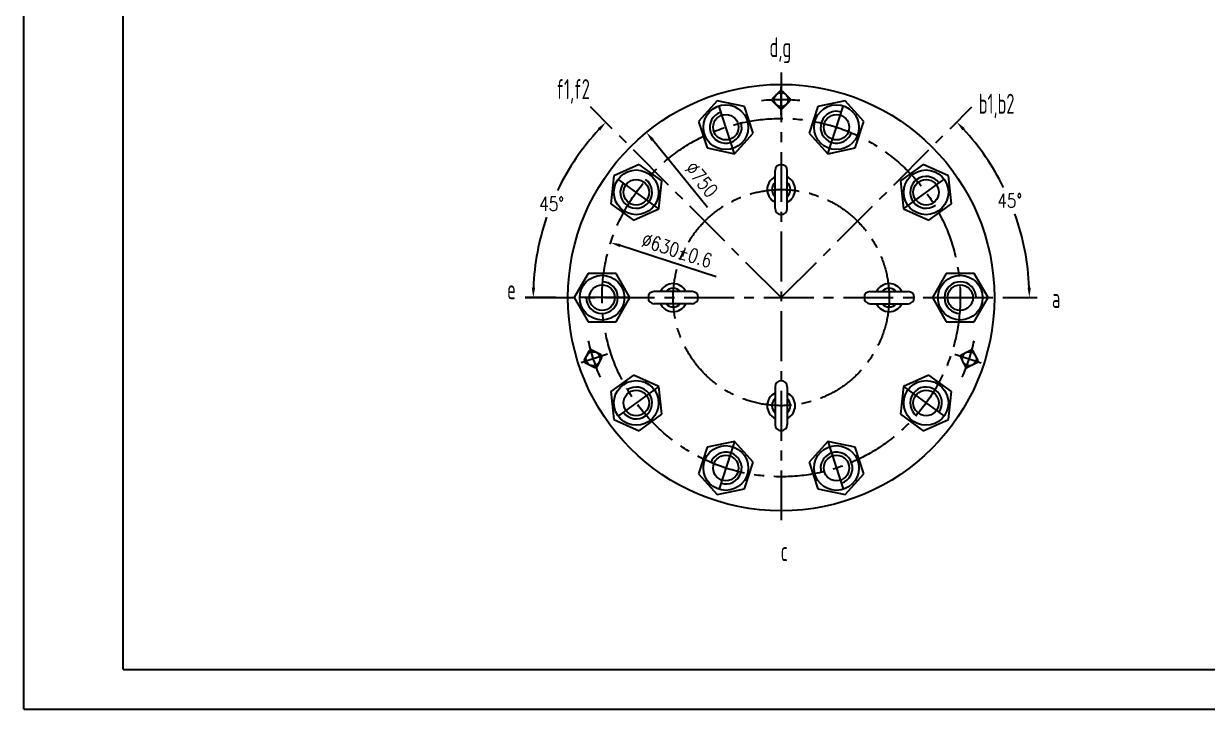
# Model space of a CAD drawing. Header units: millimetres. Extents: x -175 to 3983, y -70 to 5817.
# Drawn here: x -175 to 1907, y -70 to 1135 of the extents above; entities that cross this region are included whole.
import ezdxf

# ---------------------------------------------------------------- set-up
doc = ezdxf.new("R2010")
doc.units = ezdxf.units.MM
doc.header["$LTSCALE"] = 70
doc.linetypes.add('CENTER', pattern=[2, 1.25, -0.25, 0.25, -0.25])
for name, color, linetype in [('1轮廓实线层', 7, 'Continuous'), ('2细线层', 4, 'Continuous'), ('3中心线层', 1, 'CENTER'), ('6文字层', 3, 'Continuous'), ('7标注层', 4, 'Continuous'), ('图框层', 7, 'Continuous')]:
    doc.layers.add(name, color=color, linetype=linetype)
doc.styles.add('PC_TEXTSTYLE', font='isocp.shx', dxfattribs={"width": 0.8, "bigfont": 'hzfs.shx'})
doc.styles.add('TH_GBDIM', font='romans.shx', dxfattribs={"width": 0.8, "bigfont": 'gbcbig.shx'})
doc.dimstyles.new('TH_GBDIM', dxfattribs={"dimscale": 7, "dimtxt": 3.5, "dimasz": 2.5, "dimexe": 2, "dimexo": 0, "dimgap": 1.5, "dimtad": 1, "dimdec": 1, "dimzin": 0, "dimdsep": 46, "dimtxsty": 'TH_GBDIM', "dimcen": 2.5, "dimclrd": 130, "dimclre": 130, "dimclrt": 3, "dimadec": 0, "dimazin": 0, "dimtfac": 0.714286, "dimtdec": 1, "dimtmove": 0, "dimatfit": 3, "dimfxl": 0, "dimtzin": 0, "dimlwd": -1, "dimlwe": -1, "dimarcsym": 0})

# ---------------------------------------------------------------- blocks, each defined once
blk = doc.blocks.new('*D23')
at = {"layer": '7标注层', "color": 130}
blk.add_line((1027.9, 812.5), (931.4, 930.9), dxfattribs=at)
blk.add_solid([(933.7, 932.7), (929.1, 929), (920.3, 944.4)], dxfattribs=at)
at = {"layer": 'Defpoints', "color": 0}
for p in [(920.3, 944.4), (1394.3, 363.2)]:
    blk.add_point(p, dxfattribs=at)
at = {"layer": '7标注层', "color": 3, "insert": (1017.4, 861.4), "char_height": 24.5, "attachment_point": 5, "rotation": 309.1976, "style": 'TH_GBDIM'}
blk.add_mtext('∅750{}{}', dxfattribs=at)
blk = doc.blocks.new('*D24')
at = {"layer": '7标注层', "color": 130}
blk.add_line((1043.2, 690.6), (874.2, 745.2), dxfattribs=at)
blk.add_solid([(875.1, 748), (873.3, 742.4), (857.6, 750.6)], dxfattribs=at)
at = {"layer": 'Defpoints', "color": 0}
for p in [(857.6, 750.6), (1457.1, 557)]:
    blk.add_point(p, dxfattribs=at)
at = {"layer": '7标注层', "color": 3, "insert": (974, 736.9), "char_height": 24.5, "attachment_point": 5, "rotation": 342.1098, "style": 'TH_GBDIM'}
blk.add_mtext('∅630%%P0.6{}{}', dxfattribs=at)
blk = doc.blocks.new('*D89')
at = {"layer": '7标注层', "color": 130}
blk.add_line((1553.3, 653.8), (1607.9, 653.8), dxfattribs=at)
for start, end in [(26.3708, 42.7033), (2.2967, 19.6864)]:
    blk.add_arc((1157.3, 653.8), 436.6, start, end, dxfattribs=at)
for points in [[(1476.1, 947.9), (1480.3, 951.9), (1466.1, 962.5)], [(1596.5, 671.4), (1590.7, 671.2), (1593.9, 653.8)]]:
    blk.add_solid(points, dxfattribs=at)
at = {"layer": 'Defpoints', "color": 0}
for p in [(1492.5, 989), (1579.1, 766.8), (761.3, 653.8), (1157.3, 653.8), (1553.3, 653.8)]:
    blk.add_point(p, dxfattribs=at)
at = {"layer": '7标注层', "color": 3, "insert": (1559.3, 824.3), "char_height": 24.5, "attachment_point": 5, "style": 'TH_GBDIM'}
blk.add_mtext('45°{}{}', dxfattribs=at)
blk = doc.blocks.new('*D90')
at = {"layer": '7标注层', "color": 130}
blk.add_line((761.3, 653.8), (707.3, 653.8), dxfattribs=at)
for start, end in [(137.2995, 154.4423), (161.0961, 177.7005)]:
    blk.add_arc((1157.3, 653.8), 436.1, start, end, dxfattribs=at)
for points in [[(834.8, 951.6), (839, 947.5), (849, 962.2)], [(724.5, 671.2), (718.7, 671.4), (721.3, 653.8)]]:
    blk.add_solid(points, dxfattribs=at)
at = {"layer": 'Defpoints', "color": 0}
for p in [(822.1, 989), (779.7, 871.8), (761.3, 653.8), (1157.3, 653.8), (1553.3, 653.8)]:
    blk.add_point(p, dxfattribs=at)
at = {"layer": '7标注层', "color": 3, "insert": (753.6, 818.5), "char_height": 24.5, "attachment_point": 5, "style": 'TH_GBDIM'}
blk.add_mtext('45°{}{}', dxfattribs=at)

msp = doc.modelspace()

# ---------------------------------------------------------------- linework, layer by layer
for p, q in [((1044.83, 1000.06), (1011.99, 963.59)), ((1092.83, 989.86), (1044.83, 1000.06)), ((1155.38, 1017.45), (1141.57, 1003.39)), ((1155.38, 985.98), (1141.57, 1000.04)), ((1159.29, 1017.45), (1173.1, 1003.39)), ((1159.29, 985.98), (1173.1, 1000.04)), ((1269.84, 1000.06), (1221.84, 989.86)), ((1302.68, 963.59), (1269.84, 1000.06)), ((1108, 943.19), (1092.83, 989.86)), ((1221.84, 989.86), (1206.67, 943.19)), ((1011.99, 963.59), (1027.16, 916.92)), ((1287.51, 916.92), (1302.68, 963.59)), ((1075.16, 906.72), (1108, 943.19)), ((1206.67, 943.19), (1239.51, 906.72)), ((1027.16, 916.92), (1075.16, 906.72)), ((1239.51, 906.72), (1287.51, 916.92)), ((907.62, 887.76), (862.79, 867.8)), ((947.33, 858.92), (907.62, 887.76)), ((1407.05, 887.76), (1367.34, 858.92)), ((1451.88, 867.8), (1407.05, 887.76)), ((862.79, 867.8), (857.66, 819)), ((942.2, 810.11), (947.33, 858.92)), ((1367.34, 858.92), (1372.47, 810.11)), ((1457.01, 819), (1451.88, 867.8)), ((857.66, 819), (897.37, 790.15)), ((1417.31, 790.15), (1457.01, 819)), ((897.37, 790.15), (942.2, 810.11)), ((1372.47, 810.11), (1417.31, 790.15)), ((817.8, 696.31), (793.26, 653.81)), ((866.87, 696.31), (817.8, 696.31)), ((891.41, 653.81), (866.87, 696.31)), ((1447.8, 696.31), (1423.26, 653.81)), ((1496.87, 696.31), (1447.8, 696.31)), ((1521.41, 653.81), (1496.87, 696.31)), ((793.26, 653.81), (817.8, 611.31)), ((866.87, 611.31), (891.41, 653.81)), ((1423.26, 653.81), (1447.8, 611.31)), ((1496.87, 611.31), (1521.41, 653.81)), ((817.8, 611.31), (866.87, 611.31)), ((1447.8, 611.31), (1496.87, 611.31)), ((810.89, 543.29), (819.99, 560.77)), ((840.81, 553.02), (823.17, 561.81)), ((842.02, 549.3), (832.92, 531.82)), ((1472.65, 549.3), (1481.75, 531.82)), ((1473.86, 553.02), (1491.5, 561.81)), ((1503.78, 543.29), (1494.68, 560.77)), ((812.1, 539.58), (829.74, 530.79)), ((1502.57, 539.58), (1484.93, 530.79)), ((897.37, 517.46), (857.66, 488.61)), ((942.2, 497.5), (897.37, 517.46)), ((1417.31, 517.46), (1372.47, 497.5)), ((1457.01, 488.61), (1417.31, 517.46)), ((857.66, 488.61), (862.79, 439.81)), ((947.33, 448.69), (942.2, 497.5)), ((1372.47, 497.5), (1367.34, 448.69)), ((1451.88, 439.81), (1457.01, 488.61)), ((862.79, 439.81), (907.62, 419.85)), ((907.62, 419.85), (947.33, 448.69)), ((1367.34, 448.69), (1407.05, 419.85)), ((1407.05, 419.85), (1451.88, 439.81)), ((1075.16, 400.9), (1027.16, 390.69)), ((1108, 364.43), (1075.16, 400.9)), ((1239.51, 400.9), (1206.67, 364.43)), ((1287.51, 390.69), (1239.51, 400.9)), ((1027.16, 390.69), (1011.99, 344.02)), ((1302.68, 344.02), (1287.51, 390.69)), ((1092.83, 317.75), (1108, 364.43)), ((1206.67, 364.43), (1221.84, 317.75)), ((1011.99, 344.02), (1044.83, 307.55)), ((1269.84, 307.55), (1302.68, 344.02)), ((1044.83, 307.55), (1092.83, 317.75)), ((1221.84, 317.75), (1269.84, 307.55))]:
    msp.add_line(p, q)
for centre, radius in [((1157.34, 653.81), 375), ((1157.34, 1001.71), 12.42), ((1059.99, 953.39), 39.35), ((1254.68, 953.39), 39.35), ((1059.99, 953.39), 22.4), ((1254.68, 953.39), 22.4), ((902.49, 838.96), 39.35), ((1412.18, 838.96), 39.35), ((902.49, 838.96), 22.4), ((1412.18, 838.96), 22.4), ((842.34, 653.81), 39.35), ((1472.34, 653.81), 39.35), ((842.34, 653.81), 22.4), ((1472.34, 653.81), 22.4), ((826.46, 546.3), 12.42), ((1488.22, 546.3), 12.42), ((902.49, 468.65), 39.35), ((1412.18, 468.65), 39.35), ((902.49, 468.65), 22.4), ((1412.18, 468.65), 22.4), ((1059.99, 354.22), 39.35), ((1059.99, 354.22), 22.4), ((1254.68, 354.22), 39.35), ((1254.68, 354.22), 22.4)]:
    msp.add_circle(centre, radius)
for centre, start, end in [((1157.34, 1001.71), 173.94127, 186.05873), ((1157.34, 1001.71), 82.91856, 97.08144), ((1157.34, 1001.71), 353.94127, 6.05873), ((1157.34, 1001.71), 262.91856, 277.08144), ((1157.34, 1001.71), 262.91856, 277.08144), ((826.46, 546.3), 190.91856, 205.08144), ((826.46, 546.3), 101.94127, 114.05873), ((826.46, 546.3), 10.91856, 25.08144), ((826.46, 546.3), 10.91856, 25.08144), ((1488.22, 546.3), 154.91856, 169.08144), ((1488.22, 546.3), 154.91856, 169.08144), ((1488.22, 546.3), 65.94127, 78.05873), ((1488.22, 546.3), 334.91856, 349.08144), ((826.46, 546.3), 281.94127, 294.05873), ((1488.22, 546.3), 245.94127, 258.05873)]:
    msp.add_arc(centre, 15.85, start, end)
at = {"layer": '1轮廓实线层'}
for p, q in [((1146.64, 810.51), (1146.64, 877.11)), ((1168.04, 810.51), (1168.04, 877.11)), ((1000.64, 664.51), (934.04, 664.51)), ((1314.04, 664.51), (1380.64, 664.51)), ((1000.64, 643.11), (934.04, 643.11)), ((1314.04, 643.11), (1380.64, 643.11)), ((1146.64, 497.11), (1146.64, 430.51)), ((1168.04, 497.11), (1168.04, 430.51))]:
    msp.add_line(p, q, dxfattribs=at)
for centre, radius, start, end in [((1157.34, 877.11), 10.7, 360, 180), ((1157.34, 843.81), 24.7, 115.67071, 244.32929), ((1157.34, 843.81), 16.45, 130.57539, 229.42461), ((1157.34, 843.81), 24.7, 295.67071, 64.32929), ((1157.34, 843.81), 16.45, 310.57539, 49.42461), ((1157.34, 810.51), 10.7, 180, 360), ((967.34, 653.81), 24.7, 25.67071, 154.32929), ((967.34, 653.81), 16.45, 40.57539, 139.42461), ((1347.34, 653.81), 24.7, 25.67071, 154.32929), ((1347.34, 653.81), 16.45, 40.57539, 139.42461), ((934.04, 653.81), 10.7, 90, 270), ((1000.64, 653.81), 10.7, 270, 90), ((1314.04, 653.81), 10.7, 90, 270), ((1380.64, 653.81), 10.7, 270, 90), ((967.34, 653.81), 24.7, 205.67071, 334.32929), ((967.34, 653.81), 16.45, 220.57539, 319.42461), ((1347.34, 653.81), 24.7, 205.67071, 334.32929), ((1347.34, 653.81), 16.45, 220.57539, 319.42461), ((1157.34, 497.11), 10.7, 360, 180), ((1157.34, 463.81), 24.7, 115.67071, 244.32929), ((1157.34, 463.81), 24.7, 295.67071, 64.32929), ((1157.34, 463.81), 16.45, 130.57539, 229.42461), ((1157.34, 463.81), 16.45, 310.57539, 49.42461), ((1157.34, 430.51), 10.7, 180, 360)]:
    msp.add_arc(centre, radius, start, end, dxfattribs=at)
at = {"layer": '2细线层'}
for q in [(-175, 5817), (3983, -70)]:
    msp.add_line((-175, -70), q, dxfattribs=at)
for centre, start, end in [((1059.97, 953.45), 108, 17.86022), ((1254.7, 953.45), 72, 341.86022), ((902.44, 839), 144, 53.86022), ((1412.23, 839), 36, 305.86022), ((842.27, 653.81), 180, 89.86022), ((1472.4, 653.81), 360, 269.86022), ((902.44, 468.61), 216, 125.86022), ((1412.23, 468.61), 324, 233.86022), ((1059.97, 354.16), 252, 161.86022), ((1254.7, 354.16), 288, 197.86022)]:
    msp.add_arc(centre, 28, start, end, dxfattribs=at)
at = {"layer": '3中心线层'}
for p, q in [((1157.34, 1049.81), (1157.34, 257.81)), ((1157.34, 975.03), (1157.34, 1023.92)), ((1075.16, 906.72), (1044.83, 1000.06)), ((1239.51, 906.72), (1269.84, 1000.06)), ((1157.34, 653.81), (822.15, 988.99)), ((1157.34, 653.81), (1492.52, 988.99)), ((942.2, 810.11), (862.79, 867.8)), ((1372.47, 810.11), (1451.88, 867.8)), ((707.01, 653.81), (1553.34, 653.81)), ((891.41, 653.81), (793.26, 653.81)), ((1423.26, 653.81), (1521.41, 653.81)), ((851.83, 554.54), (805.34, 539.44)), ((1462.84, 554.54), (1509.33, 539.44)), ((942.2, 497.5), (862.79, 439.81)), ((1372.47, 497.5), (1451.88, 439.81)), ((1075.16, 400.9), (1044.83, 307.55)), ((1239.51, 400.9), (1269.84, 307.55))]:
    msp.add_line(p, q, dxfattribs=at)
for radius in [315, 190]:
    msp.add_circle((1157.34, 653.81), radius, dxfattribs=at)
for start, end in [(84.63075, 95.74726), (192.63075, 203.74726), (336.25274, 347.36925)]:
    msp.add_arc((1157.34, 653.81), 347.91, start, end, dxfattribs=at)
at = {"layer": '图框层'}
for q in [(0, 5747), (3913, 0)]:
    msp.add_line((0, 0), q, dxfattribs=at)

# ---------------------------------------------------------------- texts
at = {"layer": '6文字层', "style": 'PC_TEXTSTYLE', "width": 0.667}
for s, p in [('d,g', (1136.83, 1076.68)), ('f1,f2', (761.91, 1003)), ('b1,b2', (1504.85, 977.22)), ('e', (675.3, 651)), ('a', (1633.5, 635.6)), ('c', (1156.54, 190.51))]:
    msp.add_text(s, height=35, dxfattribs=at).set_placement(p)

# ---------------------------------------------------------------- dimensions: what is measured, and where the dimension line sits
at = {"layer": '7标注层'}
for base, line1, picture, middle in [((779.69, 871.84), ((1157.34, 653.81), (822.15, 988.99)), '*D90', (753.56, 818.51)), ((1579.06, 766.81), ((1157.34, 653.81), (1492.52, 988.99)), '*D89', (1559.27, 824.31))]:
    dim = msp.add_angular_dim_2l(base=base, line1=line1, line2=((761.34, 653.81), (1553.34, 653.81)), text='<>{}{}', dimstyle='TH_GBDIM', override={"dimgap": 1.5, "dimtad": 1, "dimtih": 1, "dimse1": 0, "dimse2": 0, "dimsd1": 0, "dimsd2": 0, "dimadec": 0}, dxfattribs=at)
    dim.commit()
    dim.dimension.update_dxf_attribs({"geometry": picture, "text_midpoint": middle, "dimtype": 162})
for p1, p2, text, picture, middle in [((1394.33, 363.19), (920.34, 944.42), '<>{}{}', '*D23', (999.74, 847.06)), ((1457.1, 557.04), (857.57, 750.57), '<>%%P0.6{}{}', '*D24', (967.04, 715.23))]:
    dim = msp.add_diameter_dim_2p(p1=p1, p2=p2, text=text, dimstyle='TH_GBDIM', override={"dimgap": 1.5, "dimtad": 1, "dimtih": 0, "dimtoh": 0, "dimdec": 0, "dimlfac": 1, "dimse1": 0, "dimse2": 0, "dimsd1": 0, "dimsd2": 0, "dimtix": 0}, dxfattribs=at)
    dim.commit()
    dim.dimension.update_dxf_attribs({"geometry": picture, "text_midpoint": middle, "dimtype": 163})

doc.saveas('drawing.dxf')
